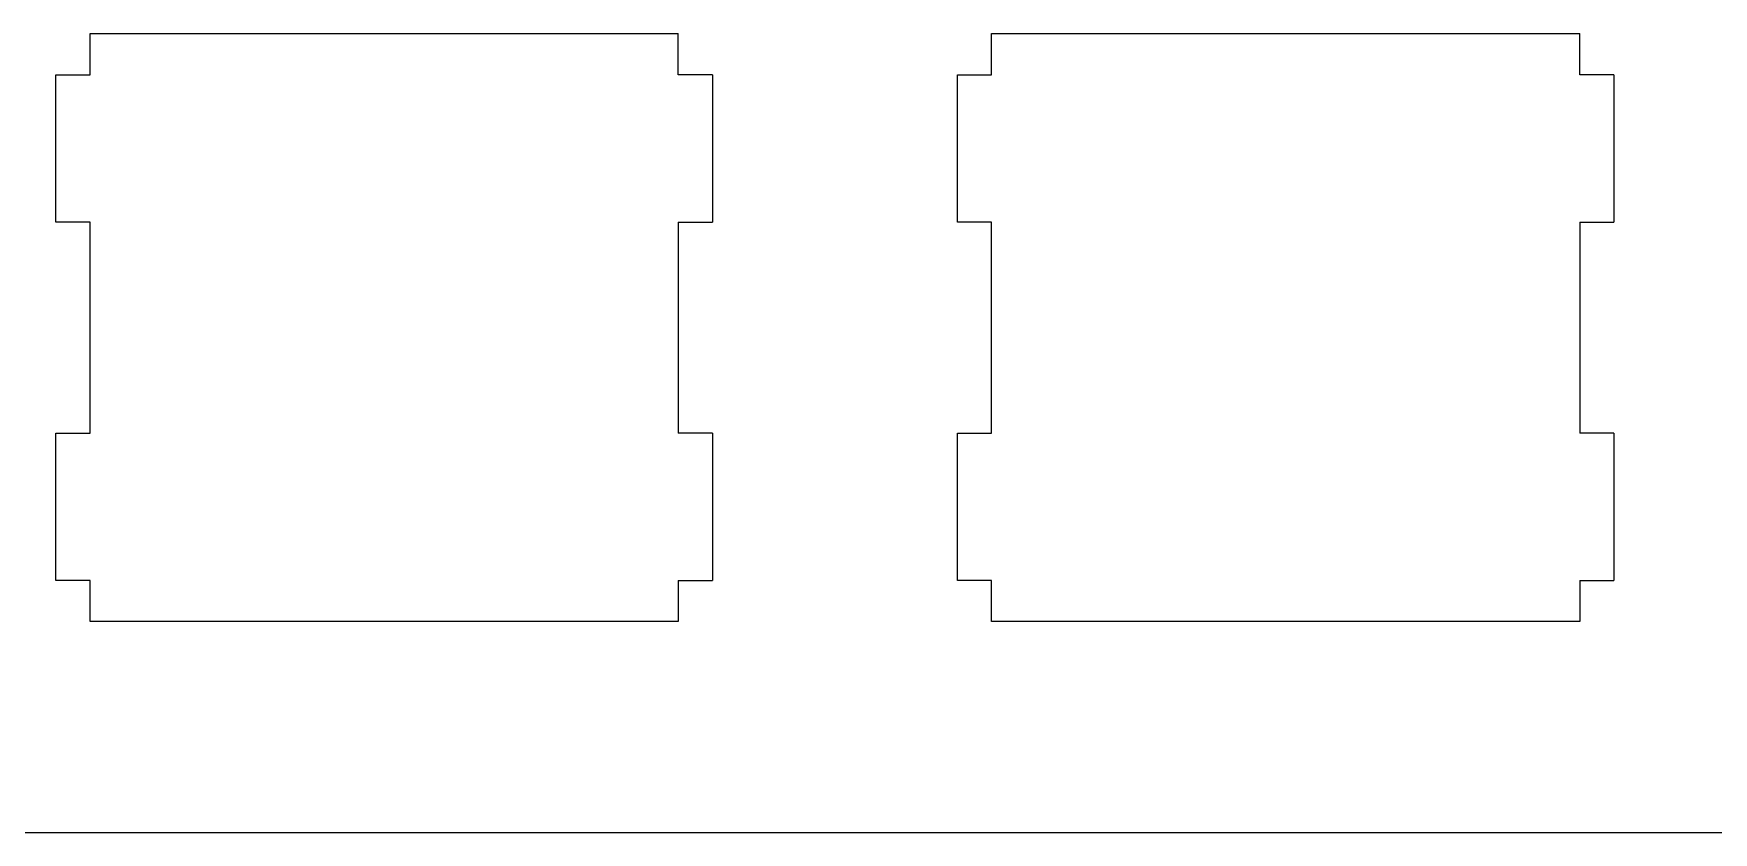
# Model space of a CAD drawing. Extents: x 16 to 306, y 20 to 120.
# Drawn here: x 226.31 to 266.14, y 19.78 to 38.72 of the extents above; entities that cross this region are included whole.
import ezdxf

# ---------------------------------------------------------------- set-up
doc = ezdxf.new("R2010")
doc.units = 0
doc.layers.add('LAYER_1', color=7, linetype='CONTINUOUS')

msp = doc.modelspace()

# ---------------------------------------------------------------- linework, layer by layer
at = {"layer": 'LAYER_1', "linetype": 'BYBLOCK'}
msp.add_line((20.023, 19.775), (280.468, 19.775), dxfattribs=at)
for points in [[(227.648, 38.718, 0), (227.719, 38.718, 0), (227.922, 38.718, 0), (228.247, 38.718, 0), (228.681, 38.718, 0), (229.212, 38.718, 0), (229.827, 38.718, 0), (230.515, 38.718, 0), (231.263, 38.718, 0), (232.06, 38.718, 0), (232.894, 38.718, 0), (233.751, 38.718, 0), (234.621, 38.718, 0), (235.49, 38.718, 0), (236.348, 38.718, 0), (237.181, 38.718, 0), (237.978, 38.718, 0), (238.726, 38.718, 0), (239.414, 38.718, 0), (240.03, 38.718, 0), (240.56, 38.718, 0), (240.994, 38.718, 0), (241.319, 38.718, 0), (241.523, 38.718, 0), (241.593, 38.718, 0)], [(227.648, 37.739, 0), (227.648, 37.744, 0), (227.648, 37.759, 0), (227.648, 37.781, 0), (227.648, 37.812, 0), (227.648, 37.849, 0), (227.648, 37.892, 0), (227.648, 37.94, 0), (227.648, 37.993, 0), (227.648, 38.049, 0), (227.648, 38.107, 0), (227.648, 38.168, 0), (227.648, 38.229, 0), (227.648, 38.29, 0), (227.648, 38.35, 0), (227.648, 38.408, 0), (227.648, 38.464, 0), (227.648, 38.517, 0), (227.648, 38.565, 0), (227.648, 38.608, 0), (227.648, 38.645, 0), (227.648, 38.676, 0), (227.648, 38.699, 0), (227.648, 38.713, 0), (227.648, 38.718, 0)], [(241.593, 37.739, 0), (241.593, 37.744, 0), (241.593, 37.759, 0), (241.593, 37.781, 0), (241.593, 37.812, 0), (241.593, 37.849, 0), (241.593, 37.892, 0), (241.593, 37.94, 0), (241.593, 37.993, 0), (241.593, 38.049, 0), (241.593, 38.107, 0), (241.593, 38.168, 0), (241.593, 38.229, 0), (241.593, 38.29, 0), (241.593, 38.35, 0), (241.593, 38.408, 0), (241.593, 38.464, 0), (241.593, 38.517, 0), (241.593, 38.565, 0), (241.593, 38.608, 0), (241.593, 38.645, 0), (241.593, 38.676, 0), (241.593, 38.699, 0), (241.593, 38.713, 0), (241.593, 38.718, 0)], [(249.023, 38.718, 0), (249.094, 38.718, 0), (249.297, 38.718, 0), (249.622, 38.718, 0), (250.056, 38.718, 0), (250.587, 38.718, 0), (251.202, 38.718, 0), (251.89, 38.718, 0), (252.638, 38.718, 0), (253.435, 38.718, 0), (254.269, 38.718, 0), (255.126, 38.718, 0), (255.996, 38.718, 0), (256.865, 38.718, 0), (257.723, 38.718, 0), (258.556, 38.718, 0), (259.353, 38.718, 0), (260.101, 38.718, 0), (260.789, 38.718, 0), (261.405, 38.718, 0), (261.935, 38.718, 0), (262.369, 38.718, 0), (262.694, 38.718, 0), (262.898, 38.718, 0), (262.968, 38.718, 0)], [(249.023, 37.739, 0), (249.023, 37.744, 0), (249.023, 37.759, 0), (249.023, 37.781, 0), (249.023, 37.812, 0), (249.023, 37.849, 0), (249.023, 37.892, 0), (249.023, 37.94, 0), (249.023, 37.993, 0), (249.023, 38.049, 0), (249.023, 38.107, 0), (249.023, 38.168, 0), (249.023, 38.229, 0), (249.023, 38.29, 0), (249.023, 38.35, 0), (249.023, 38.408, 0), (249.023, 38.464, 0), (249.023, 38.517, 0), (249.023, 38.565, 0), (249.023, 38.608, 0), (249.023, 38.645, 0), (249.023, 38.676, 0), (249.023, 38.699, 0), (249.023, 38.713, 0), (249.023, 38.718, 0)], [(262.968, 37.739, 0), (262.968, 37.744, 0), (262.968, 37.759, 0), (262.968, 37.781, 0), (262.968, 37.812, 0), (262.968, 37.849, 0), (262.968, 37.892, 0), (262.968, 37.94, 0), (262.968, 37.993, 0), (262.968, 38.049, 0), (262.968, 38.107, 0), (262.968, 38.168, 0), (262.968, 38.229, 0), (262.968, 38.29, 0), (262.968, 38.35, 0), (262.968, 38.408, 0), (262.968, 38.464, 0), (262.968, 38.517, 0), (262.968, 38.565, 0), (262.968, 38.608, 0), (262.968, 38.645, 0), (262.968, 38.676, 0), (262.968, 38.699, 0), (262.968, 38.713, 0), (262.968, 38.718, 0)], [(226.837, 34.245, 0), (226.837, 34.263, 0), (226.837, 34.314, 0), (226.837, 34.396, 0), (226.837, 34.504, 0), (226.837, 34.637, 0), (226.837, 34.791, 0), (226.837, 34.964, 0), (226.837, 35.151, 0), (226.837, 35.351, 0), (226.837, 35.56, 0), (226.837, 35.774, 0), (226.837, 35.992, 0), (226.837, 36.21, 0), (226.837, 36.425, 0), (226.837, 36.634, 0), (226.837, 36.833, 0), (226.837, 37.021, 0), (226.837, 37.193, 0), (226.837, 37.348, 0), (226.837, 37.48, 0), (226.837, 37.589, 0), (226.837, 37.671, 0), (226.837, 37.722, 0), (226.837, 37.739, 0)], [(226.837, 37.739, 0), (226.841, 37.739, 0), (226.853, 37.739, 0), (226.872, 37.739, 0), (226.897, 37.739, 0), (226.928, 37.739, 0), (226.963, 37.739, 0), (227.003, 37.739, 0), (227.047, 37.739, 0), (227.093, 37.739, 0), (227.142, 37.739, 0), (227.192, 37.739, 0), (227.242, 37.739, 0), (227.293, 37.739, 0), (227.343, 37.739, 0), (227.391, 37.739, 0), (227.438, 37.739, 0), (227.481, 37.739, 0), (227.521, 37.739, 0), (227.557, 37.739, 0), (227.588, 37.739, 0), (227.613, 37.739, 0), (227.632, 37.739, 0), (227.644, 37.739, 0), (227.648, 37.739, 0)], [(242.405, 37.739, 0), (242.4, 37.739, 0), (242.389, 37.739, 0), (242.37, 37.739, 0), (242.344, 37.739, 0), (242.314, 37.739, 0), (242.278, 37.739, 0), (242.238, 37.739, 0), (242.194, 37.739, 0), (242.148, 37.739, 0), (242.099, 37.739, 0), (242.049, 37.739, 0), (241.999, 37.739, 0), (241.948, 37.739, 0), (241.898, 37.739, 0), (241.85, 37.739, 0), (241.804, 37.739, 0), (241.76, 37.739, 0), (241.72, 37.739, 0), (241.684, 37.739, 0), (241.653, 37.739, 0), (241.628, 37.739, 0), (241.609, 37.739, 0), (241.597, 37.739, 0), (241.593, 37.739, 0)], [(242.405, 37.739, 0), (242.405, 37.722, 0), (242.405, 37.671, 0), (242.405, 37.589, 0), (242.405, 37.48, 0), (242.405, 37.348, 0), (242.405, 37.193, 0), (242.405, 37.021, 0), (242.405, 36.833, 0), (242.405, 36.634, 0), (242.405, 36.425, 0), (242.405, 36.21, 0), (242.405, 35.992, 0), (242.405, 35.774, 0), (242.405, 35.56, 0), (242.405, 35.351, 0), (242.405, 35.151, 0), (242.405, 34.964, 0), (242.405, 34.791, 0), (242.405, 34.637, 0), (242.405, 34.504, 0), (242.405, 34.396, 0), (242.405, 34.314, 0), (242.405, 34.263, 0), (242.405, 34.245, 0)], [(248.212, 34.245, 0), (248.212, 34.263, 0), (248.212, 34.314, 0), (248.212, 34.396, 0), (248.212, 34.504, 0), (248.212, 34.637, 0), (248.212, 34.791, 0), (248.212, 34.964, 0), (248.212, 35.151, 0), (248.212, 35.351, 0), (248.212, 35.56, 0), (248.212, 35.774, 0), (248.212, 35.992, 0), (248.212, 36.21, 0), (248.212, 36.425, 0), (248.212, 36.634, 0), (248.212, 36.833, 0), (248.212, 37.021, 0), (248.212, 37.193, 0), (248.212, 37.348, 0), (248.212, 37.48, 0), (248.212, 37.589, 0), (248.212, 37.671, 0), (248.212, 37.722, 0), (248.212, 37.739, 0)], [(248.212, 37.739, 0), (248.216, 37.739, 0), (248.228, 37.739, 0), (248.247, 37.739, 0), (248.272, 37.739, 0), (248.303, 37.739, 0), (248.338, 37.739, 0), (248.378, 37.739, 0), (248.422, 37.739, 0), (248.468, 37.739, 0), (248.517, 37.739, 0), (248.567, 37.739, 0), (248.617, 37.739, 0), (248.668, 37.739, 0), (248.718, 37.739, 0), (248.766, 37.739, 0), (248.813, 37.739, 0), (248.856, 37.739, 0), (248.896, 37.739, 0), (248.932, 37.739, 0), (248.963, 37.739, 0), (248.988, 37.739, 0), (249.007, 37.739, 0), (249.019, 37.739, 0), (249.023, 37.739, 0)], [(263.78, 37.739, 0), (263.775, 37.739, 0), (263.764, 37.739, 0), (263.745, 37.739, 0), (263.719, 37.739, 0), (263.689, 37.739, 0), (263.653, 37.739, 0), (263.613, 37.739, 0), (263.569, 37.739, 0), (263.523, 37.739, 0), (263.474, 37.739, 0), (263.424, 37.739, 0), (263.374, 37.739, 0), (263.323, 37.739, 0), (263.273, 37.739, 0), (263.225, 37.739, 0), (263.179, 37.739, 0), (263.135, 37.739, 0), (263.095, 37.739, 0), (263.059, 37.739, 0), (263.028, 37.739, 0), (263.003, 37.739, 0), (262.984, 37.739, 0), (262.972, 37.739, 0), (262.968, 37.739, 0)], [(263.78, 37.739, 0), (263.78, 37.722, 0), (263.78, 37.671, 0), (263.78, 37.589, 0), (263.78, 37.48, 0), (263.78, 37.348, 0), (263.78, 37.193, 0), (263.78, 37.021, 0), (263.78, 36.833, 0), (263.78, 36.634, 0), (263.78, 36.425, 0), (263.78, 36.21, 0), (263.78, 35.992, 0), (263.78, 35.774, 0), (263.78, 35.56, 0), (263.78, 35.351, 0), (263.78, 35.151, 0), (263.78, 34.964, 0), (263.78, 34.791, 0), (263.78, 34.637, 0), (263.78, 34.504, 0), (263.78, 34.396, 0), (263.78, 34.314, 0), (263.78, 34.263, 0), (263.78, 34.245, 0)], [(227.648, 34.245, 0), (227.644, 34.245, 0), (227.632, 34.245, 0), (227.613, 34.245, 0), (227.588, 34.245, 0), (227.557, 34.245, 0), (227.521, 34.245, 0), (227.481, 34.245, 0), (227.438, 34.245, 0), (227.391, 34.245, 0), (227.343, 34.245, 0), (227.293, 34.245, 0), (227.242, 34.245, 0), (227.192, 34.245, 0), (227.142, 34.245, 0), (227.093, 34.245, 0), (227.047, 34.245, 0), (227.003, 34.245, 0), (226.963, 34.245, 0), (226.928, 34.245, 0), (226.897, 34.245, 0), (226.872, 34.245, 0), (226.853, 34.245, 0), (226.841, 34.245, 0), (226.837, 34.245, 0)], [(227.648, 29.245, 0), (227.648, 29.271, 0), (227.648, 29.344, 0), (227.648, 29.46, 0), (227.648, 29.616, 0), (227.648, 29.806, 0), (227.648, 30.027, 0), (227.648, 30.273, 0), (227.648, 30.542, 0), (227.648, 30.827, 0), (227.648, 31.126, 0), (227.648, 31.434, 0), (227.648, 31.745, 0), (227.648, 32.057, 0), (227.648, 32.365, 0), (227.648, 32.663, 0), (227.648, 32.949, 0), (227.648, 33.217, 0), (227.648, 33.464, 0), (227.648, 33.685, 0), (227.648, 33.875, 0), (227.648, 34.031, 0), (227.648, 34.147, 0), (227.648, 34.22, 0), (227.648, 34.245, 0)], [(241.593, 34.245, 0), (241.593, 34.22, 0), (241.593, 34.147, 0), (241.593, 34.031, 0), (241.593, 33.875, 0), (241.593, 33.685, 0), (241.593, 33.464, 0), (241.593, 33.217, 0), (241.593, 32.949, 0), (241.593, 32.663, 0), (241.593, 32.365, 0), (241.593, 32.057, 0), (241.593, 31.745, 0), (241.593, 31.434, 0), (241.593, 31.126, 0), (241.593, 30.827, 0), (241.593, 30.542, 0), (241.593, 30.273, 0), (241.593, 30.027, 0), (241.593, 29.806, 0), (241.593, 29.616, 0), (241.593, 29.46, 0), (241.593, 29.344, 0), (241.593, 29.271, 0), (241.593, 29.245, 0)], [(241.593, 34.245, 0), (241.597, 34.245, 0), (241.609, 34.245, 0), (241.628, 34.245, 0), (241.653, 34.245, 0), (241.684, 34.245, 0), (241.72, 34.245, 0), (241.76, 34.245, 0), (241.804, 34.245, 0), (241.85, 34.245, 0), (241.898, 34.245, 0), (241.948, 34.245, 0), (241.999, 34.245, 0), (242.049, 34.245, 0), (242.099, 34.245, 0), (242.148, 34.245, 0), (242.194, 34.245, 0), (242.238, 34.245, 0), (242.278, 34.245, 0), (242.314, 34.245, 0), (242.344, 34.245, 0), (242.37, 34.245, 0), (242.389, 34.245, 0), (242.4, 34.245, 0), (242.405, 34.245, 0)], [(249.023, 34.245, 0), (249.019, 34.245, 0), (249.007, 34.245, 0), (248.988, 34.245, 0), (248.963, 34.245, 0), (248.932, 34.245, 0), (248.896, 34.245, 0), (248.856, 34.245, 0), (248.813, 34.245, 0), (248.766, 34.245, 0), (248.718, 34.245, 0), (248.668, 34.245, 0), (248.617, 34.245, 0), (248.567, 34.245, 0), (248.517, 34.245, 0), (248.468, 34.245, 0), (248.422, 34.245, 0), (248.378, 34.245, 0), (248.338, 34.245, 0), (248.303, 34.245, 0), (248.272, 34.245, 0), (248.247, 34.245, 0), (248.228, 34.245, 0), (248.216, 34.245, 0), (248.212, 34.245, 0)], [(249.023, 29.245, 0), (249.023, 29.271, 0), (249.023, 29.344, 0), (249.023, 29.46, 0), (249.023, 29.616, 0), (249.023, 29.806, 0), (249.023, 30.027, 0), (249.023, 30.273, 0), (249.023, 30.542, 0), (249.023, 30.827, 0), (249.023, 31.126, 0), (249.023, 31.434, 0), (249.023, 31.745, 0), (249.023, 32.057, 0), (249.023, 32.365, 0), (249.023, 32.663, 0), (249.023, 32.949, 0), (249.023, 33.217, 0), (249.023, 33.464, 0), (249.023, 33.685, 0), (249.023, 33.875, 0), (249.023, 34.031, 0), (249.023, 34.147, 0), (249.023, 34.22, 0), (249.023, 34.245, 0)], [(262.968, 34.245, 0), (262.968, 34.22, 0), (262.968, 34.147, 0), (262.968, 34.031, 0), (262.968, 33.875, 0), (262.968, 33.685, 0), (262.968, 33.464, 0), (262.968, 33.217, 0), (262.968, 32.949, 0), (262.968, 32.663, 0), (262.968, 32.365, 0), (262.968, 32.057, 0), (262.968, 31.745, 0), (262.968, 31.434, 0), (262.968, 31.126, 0), (262.968, 30.827, 0), (262.968, 30.542, 0), (262.968, 30.273, 0), (262.968, 30.027, 0), (262.968, 29.806, 0), (262.968, 29.616, 0), (262.968, 29.46, 0), (262.968, 29.344, 0), (262.968, 29.271, 0), (262.968, 29.245, 0)], [(262.968, 34.245, 0), (262.972, 34.245, 0), (262.984, 34.245, 0), (263.003, 34.245, 0), (263.028, 34.245, 0), (263.059, 34.245, 0), (263.095, 34.245, 0), (263.135, 34.245, 0), (263.179, 34.245, 0), (263.225, 34.245, 0), (263.273, 34.245, 0), (263.323, 34.245, 0), (263.374, 34.245, 0), (263.424, 34.245, 0), (263.474, 34.245, 0), (263.523, 34.245, 0), (263.569, 34.245, 0), (263.613, 34.245, 0), (263.653, 34.245, 0), (263.689, 34.245, 0), (263.719, 34.245, 0), (263.745, 34.245, 0), (263.764, 34.245, 0), (263.775, 34.245, 0), (263.78, 34.245, 0)], [(226.837, 25.751, 0), (226.837, 25.769, 0), (226.837, 25.82, 0), (226.837, 25.902, 0), (226.837, 26.01, 0), (226.837, 26.143, 0), (226.837, 26.297, 0), (226.837, 26.47, 0), (226.837, 26.657, 0), (226.837, 26.857, 0), (226.837, 27.066, 0), (226.837, 27.281, 0), (226.837, 27.498, 0), (226.837, 27.716, 0), (226.837, 27.931, 0), (226.837, 28.14, 0), (226.837, 28.34, 0), (226.837, 28.527, 0), (226.837, 28.699, 0), (226.837, 28.854, 0), (226.837, 28.987, 0), (226.837, 29.095, 0), (226.837, 29.177, 0), (226.837, 29.228, 0), (226.837, 29.245, 0)], [(226.837, 29.245, 0), (226.841, 29.245, 0), (226.853, 29.245, 0), (226.872, 29.245, 0), (226.897, 29.245, 0), (226.928, 29.245, 0), (226.963, 29.245, 0), (227.003, 29.245, 0), (227.047, 29.245, 0), (227.093, 29.245, 0), (227.142, 29.245, 0), (227.192, 29.245, 0), (227.242, 29.245, 0), (227.293, 29.245, 0), (227.343, 29.245, 0), (227.391, 29.245, 0), (227.438, 29.245, 0), (227.481, 29.245, 0), (227.521, 29.245, 0), (227.557, 29.245, 0), (227.588, 29.245, 0), (227.613, 29.245, 0), (227.632, 29.245, 0), (227.644, 29.245, 0), (227.648, 29.245, 0)], [(242.405, 29.245, 0), (242.4, 29.245, 0), (242.389, 29.245, 0), (242.37, 29.245, 0), (242.344, 29.245, 0), (242.314, 29.245, 0), (242.278, 29.245, 0), (242.238, 29.245, 0), (242.194, 29.245, 0), (242.148, 29.245, 0), (242.099, 29.245, 0), (242.049, 29.245, 0), (241.999, 29.245, 0), (241.948, 29.245, 0), (241.898, 29.245, 0), (241.85, 29.245, 0), (241.804, 29.245, 0), (241.76, 29.245, 0), (241.72, 29.245, 0), (241.684, 29.245, 0), (241.653, 29.245, 0), (241.628, 29.245, 0), (241.609, 29.245, 0), (241.597, 29.245, 0), (241.593, 29.245, 0)], [(242.405, 29.245, 0), (242.405, 29.228, 0), (242.405, 29.177, 0), (242.405, 29.095, 0), (242.405, 28.987, 0), (242.405, 28.854, 0), (242.405, 28.699, 0), (242.405, 28.527, 0), (242.405, 28.34, 0), (242.405, 28.14, 0), (242.405, 27.931, 0), (242.405, 27.716, 0), (242.405, 27.498, 0), (242.405, 27.281, 0), (242.405, 27.066, 0), (242.405, 26.857, 0), (242.405, 26.657, 0), (242.405, 26.47, 0), (242.405, 26.297, 0), (242.405, 26.143, 0), (242.405, 26.01, 0), (242.405, 25.902, 0), (242.405, 25.82, 0), (242.405, 25.769, 0), (242.405, 25.751, 0)], [(248.212, 25.751, 0), (248.212, 25.769, 0), (248.212, 25.82, 0), (248.212, 25.902, 0), (248.212, 26.01, 0), (248.212, 26.143, 0), (248.212, 26.297, 0), (248.212, 26.47, 0), (248.212, 26.657, 0), (248.212, 26.857, 0), (248.212, 27.066, 0), (248.212, 27.281, 0), (248.212, 27.498, 0), (248.212, 27.716, 0), (248.212, 27.931, 0), (248.212, 28.14, 0), (248.212, 28.34, 0), (248.212, 28.527, 0), (248.212, 28.699, 0), (248.212, 28.854, 0), (248.212, 28.987, 0), (248.212, 29.095, 0), (248.212, 29.177, 0), (248.212, 29.228, 0), (248.212, 29.245, 0)], [(248.212, 29.245, 0), (248.216, 29.245, 0), (248.228, 29.245, 0), (248.247, 29.245, 0), (248.272, 29.245, 0), (248.303, 29.245, 0), (248.338, 29.245, 0), (248.378, 29.245, 0), (248.422, 29.245, 0), (248.468, 29.245, 0), (248.517, 29.245, 0), (248.567, 29.245, 0), (248.617, 29.245, 0), (248.668, 29.245, 0), (248.718, 29.245, 0), (248.766, 29.245, 0), (248.813, 29.245, 0), (248.856, 29.245, 0), (248.896, 29.245, 0), (248.932, 29.245, 0), (248.963, 29.245, 0), (248.988, 29.245, 0), (249.007, 29.245, 0), (249.019, 29.245, 0), (249.023, 29.245, 0)], [(263.78, 29.245, 0), (263.775, 29.245, 0), (263.764, 29.245, 0), (263.745, 29.245, 0), (263.719, 29.245, 0), (263.689, 29.245, 0), (263.653, 29.245, 0), (263.613, 29.245, 0), (263.569, 29.245, 0), (263.523, 29.245, 0), (263.474, 29.245, 0), (263.424, 29.245, 0), (263.374, 29.245, 0), (263.323, 29.245, 0), (263.273, 29.245, 0), (263.225, 29.245, 0), (263.179, 29.245, 0), (263.135, 29.245, 0), (263.095, 29.245, 0), (263.059, 29.245, 0), (263.028, 29.245, 0), (263.003, 29.245, 0), (262.984, 29.245, 0), (262.972, 29.245, 0), (262.968, 29.245, 0)], [(263.78, 29.245, 0), (263.78, 29.228, 0), (263.78, 29.177, 0), (263.78, 29.095, 0), (263.78, 28.987, 0), (263.78, 28.854, 0), (263.78, 28.699, 0), (263.78, 28.527, 0), (263.78, 28.34, 0), (263.78, 28.14, 0), (263.78, 27.931, 0), (263.78, 27.716, 0), (263.78, 27.498, 0), (263.78, 27.281, 0), (263.78, 27.066, 0), (263.78, 26.857, 0), (263.78, 26.657, 0), (263.78, 26.47, 0), (263.78, 26.297, 0), (263.78, 26.143, 0), (263.78, 26.01, 0), (263.78, 25.902, 0), (263.78, 25.82, 0), (263.78, 25.769, 0), (263.78, 25.751, 0)], [(227.648, 25.751, 0), (227.644, 25.751, 0), (227.632, 25.751, 0), (227.613, 25.751, 0), (227.588, 25.751, 0), (227.557, 25.751, 0), (227.521, 25.751, 0), (227.481, 25.751, 0), (227.438, 25.751, 0), (227.391, 25.751, 0), (227.343, 25.751, 0), (227.293, 25.751, 0), (227.242, 25.751, 0), (227.192, 25.751, 0), (227.142, 25.751, 0), (227.093, 25.751, 0), (227.047, 25.751, 0), (227.003, 25.751, 0), (226.963, 25.751, 0), (226.928, 25.751, 0), (226.897, 25.751, 0), (226.872, 25.751, 0), (226.853, 25.751, 0), (226.841, 25.751, 0), (226.837, 25.751, 0)], [(227.648, 24.773, 0), (227.648, 24.778, 0), (227.648, 24.792, 0), (227.648, 24.815, 0), (227.648, 24.845, 0), (227.648, 24.883, 0), (227.648, 24.926, 0), (227.648, 24.974, 0), (227.648, 25.027, 0), (227.648, 25.082, 0), (227.648, 25.141, 0), (227.648, 25.201, 0), (227.648, 25.262, 0), (227.648, 25.323, 0), (227.648, 25.383, 0), (227.648, 25.442, 0), (227.648, 25.498, 0), (227.648, 25.55, 0), (227.648, 25.599, 0), (227.648, 25.642, 0), (227.648, 25.679, 0), (227.648, 25.709, 0), (227.648, 25.732, 0), (227.648, 25.747, 0), (227.648, 25.751, 0)], [(241.593, 25.751, 0), (241.597, 25.751, 0), (241.609, 25.751, 0), (241.628, 25.751, 0), (241.653, 25.751, 0), (241.684, 25.751, 0), (241.72, 25.751, 0), (241.76, 25.751, 0), (241.804, 25.751, 0), (241.85, 25.751, 0), (241.898, 25.751, 0), (241.948, 25.751, 0), (241.999, 25.751, 0), (242.049, 25.751, 0), (242.099, 25.751, 0), (242.148, 25.751, 0), (242.194, 25.751, 0), (242.238, 25.751, 0), (242.278, 25.751, 0), (242.314, 25.751, 0), (242.344, 25.751, 0), (242.37, 25.751, 0), (242.389, 25.751, 0), (242.4, 25.751, 0), (242.405, 25.751, 0)], [(241.593, 25.751, 0), (241.593, 25.747, 0), (241.593, 25.732, 0), (241.593, 25.709, 0), (241.593, 25.679, 0), (241.593, 25.642, 0), (241.593, 25.599, 0), (241.593, 25.55, 0), (241.593, 25.498, 0), (241.593, 25.442, 0), (241.593, 25.383, 0), (241.593, 25.323, 0), (241.593, 25.262, 0), (241.593, 25.201, 0), (241.593, 25.141, 0), (241.593, 25.082, 0), (241.593, 25.027, 0), (241.593, 24.974, 0), (241.593, 24.926, 0), (241.593, 24.883, 0), (241.593, 24.845, 0), (241.593, 24.815, 0), (241.593, 24.792, 0), (241.593, 24.778, 0), (241.593, 24.773, 0)], [(249.023, 25.751, 0), (249.019, 25.751, 0), (249.007, 25.751, 0), (248.988, 25.751, 0), (248.963, 25.751, 0), (248.932, 25.751, 0), (248.896, 25.751, 0), (248.856, 25.751, 0), (248.813, 25.751, 0), (248.766, 25.751, 0), (248.718, 25.751, 0), (248.668, 25.751, 0), (248.617, 25.751, 0), (248.567, 25.751, 0), (248.517, 25.751, 0), (248.468, 25.751, 0), (248.422, 25.751, 0), (248.378, 25.751, 0), (248.338, 25.751, 0), (248.303, 25.751, 0), (248.272, 25.751, 0), (248.247, 25.751, 0), (248.228, 25.751, 0), (248.216, 25.751, 0), (248.212, 25.751, 0)], [(249.023, 24.773, 0), (249.023, 24.778, 0), (249.023, 24.792, 0), (249.023, 24.815, 0), (249.023, 24.845, 0), (249.023, 24.883, 0), (249.023, 24.926, 0), (249.023, 24.974, 0), (249.023, 25.027, 0), (249.023, 25.082, 0), (249.023, 25.141, 0), (249.023, 25.201, 0), (249.023, 25.262, 0), (249.023, 25.323, 0), (249.023, 25.383, 0), (249.023, 25.442, 0), (249.023, 25.498, 0), (249.023, 25.55, 0), (249.023, 25.599, 0), (249.023, 25.642, 0), (249.023, 25.679, 0), (249.023, 25.709, 0), (249.023, 25.732, 0), (249.023, 25.747, 0), (249.023, 25.751, 0)], [(262.968, 25.751, 0), (262.972, 25.751, 0), (262.984, 25.751, 0), (263.003, 25.751, 0), (263.028, 25.751, 0), (263.059, 25.751, 0), (263.095, 25.751, 0), (263.135, 25.751, 0), (263.179, 25.751, 0), (263.225, 25.751, 0), (263.273, 25.751, 0), (263.323, 25.751, 0), (263.374, 25.751, 0), (263.424, 25.751, 0), (263.474, 25.751, 0), (263.523, 25.751, 0), (263.569, 25.751, 0), (263.613, 25.751, 0), (263.653, 25.751, 0), (263.689, 25.751, 0), (263.719, 25.751, 0), (263.745, 25.751, 0), (263.764, 25.751, 0), (263.775, 25.751, 0), (263.78, 25.751, 0)], [(262.968, 25.751, 0), (262.968, 25.747, 0), (262.968, 25.732, 0), (262.968, 25.709, 0), (262.968, 25.679, 0), (262.968, 25.642, 0), (262.968, 25.599, 0), (262.968, 25.55, 0), (262.968, 25.498, 0), (262.968, 25.442, 0), (262.968, 25.383, 0), (262.968, 25.323, 0), (262.968, 25.262, 0), (262.968, 25.201, 0), (262.968, 25.141, 0), (262.968, 25.082, 0), (262.968, 25.027, 0), (262.968, 24.974, 0), (262.968, 24.926, 0), (262.968, 24.883, 0), (262.968, 24.845, 0), (262.968, 24.815, 0), (262.968, 24.792, 0), (262.968, 24.778, 0), (262.968, 24.773, 0)], [(241.593, 24.773, 0), (241.523, 24.773, 0), (241.319, 24.773, 0), (240.994, 24.773, 0), (240.56, 24.773, 0), (240.03, 24.773, 0), (239.414, 24.773, 0), (238.726, 24.773, 0), (237.978, 24.773, 0), (237.181, 24.773, 0), (236.348, 24.773, 0), (235.49, 24.773, 0), (234.621, 24.773, 0), (233.751, 24.773, 0), (232.894, 24.773, 0), (232.06, 24.773, 0), (231.263, 24.773, 0), (230.515, 24.773, 0), (229.827, 24.773, 0), (229.212, 24.773, 0), (228.681, 24.773, 0), (228.247, 24.773, 0), (227.922, 24.773, 0), (227.719, 24.773, 0), (227.648, 24.773, 0)], [(262.968, 24.773, 0), (262.898, 24.773, 0), (262.694, 24.773, 0), (262.369, 24.773, 0), (261.935, 24.773, 0), (261.405, 24.773, 0), (260.789, 24.773, 0), (260.101, 24.773, 0), (259.353, 24.773, 0), (258.556, 24.773, 0), (257.723, 24.773, 0), (256.865, 24.773, 0), (255.996, 24.773, 0), (255.126, 24.773, 0), (254.269, 24.773, 0), (253.435, 24.773, 0), (252.638, 24.773, 0), (251.89, 24.773, 0), (251.202, 24.773, 0), (250.587, 24.773, 0), (250.056, 24.773, 0), (249.622, 24.773, 0), (249.297, 24.773, 0), (249.094, 24.773, 0), (249.023, 24.773, 0)]]:
    msp.add_polyline3d(points, dxfattribs=at)

doc.saveas('drawing.dxf')
